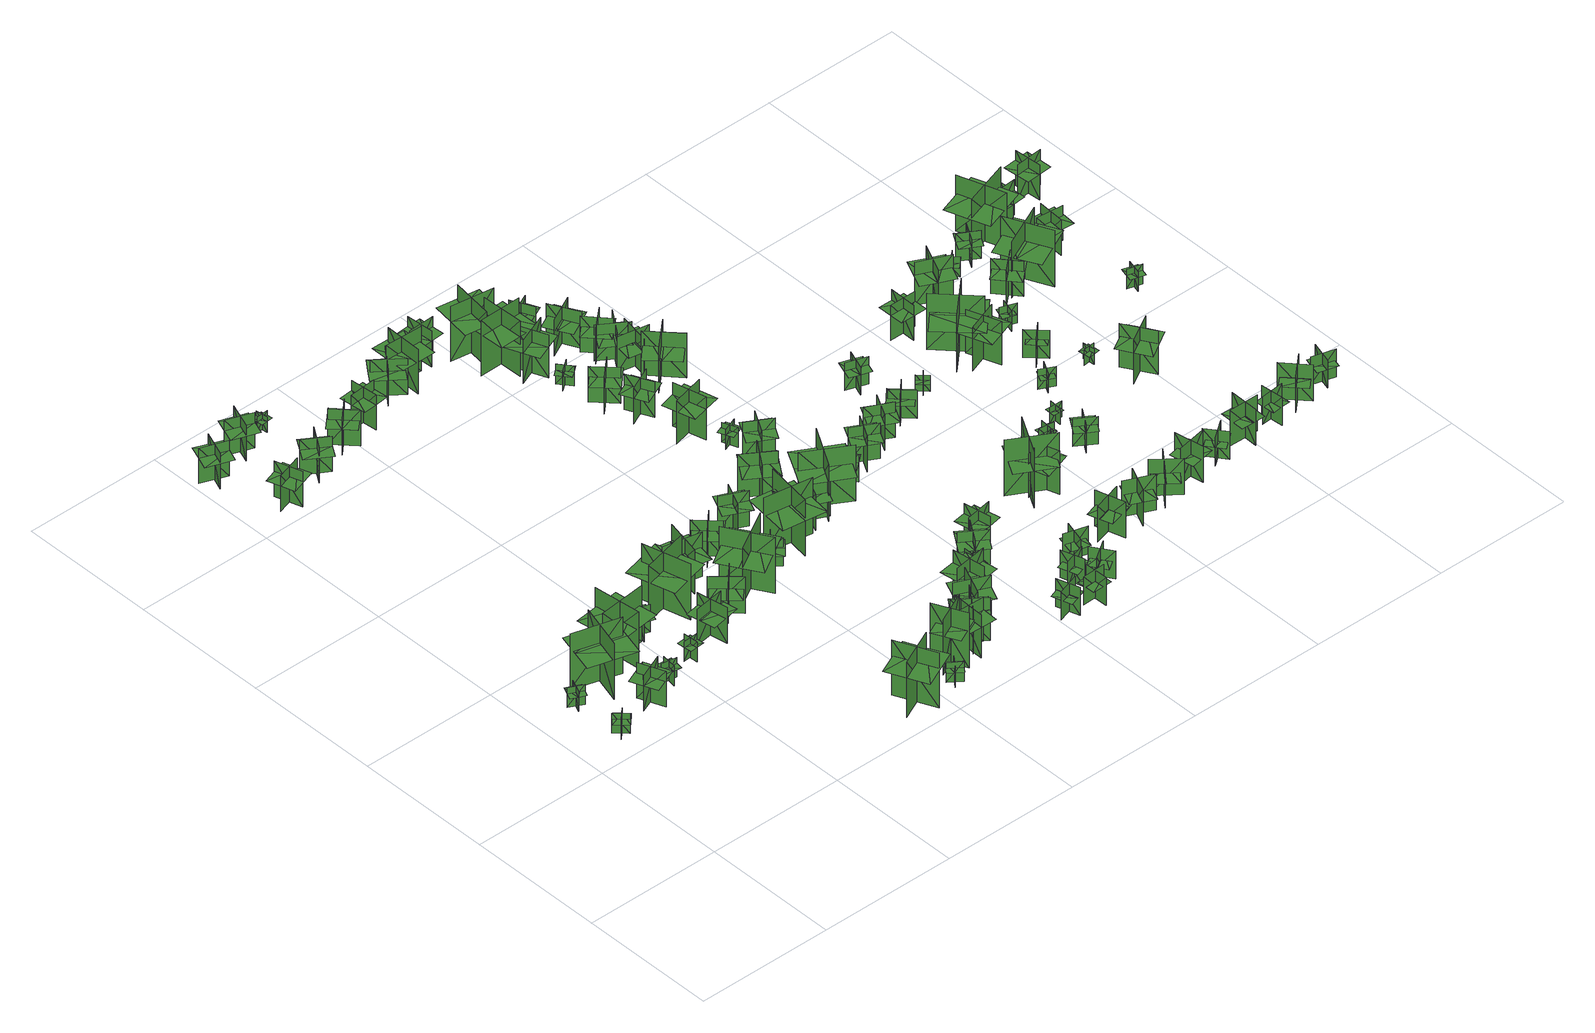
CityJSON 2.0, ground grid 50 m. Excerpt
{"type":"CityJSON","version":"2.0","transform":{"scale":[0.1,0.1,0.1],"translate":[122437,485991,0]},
"CityObjects":{
"tree1":{"type":"SolitaryVegetationObject","geometry":[{"type":"MultiSurface","lod":"1","boundaries":[[[0,1,2]],[[0,2,3]],[[4,5,6]],[[4,6,7]],[[8,9,10]],[[8,10,11]],[[8,11,12]],[[8,12,13]]]}]},
"tree2":{"type":"SolitaryVegetationObject","geometry":[{"type":"MultiSurface","lod":"1","boundaries":[[[14,15,16]],[[14,16,17]],[[18,19,20]],[[18,20,21]],[[22,23,24]],[[22,24,25]],[[22,25,26]],[[22,26,27]]]}]},
"tree3":{"type":"SolitaryVegetationObject","geometry":[{"type":"MultiSurface","lod":"1","boundaries":[[[28,29,30]],[[28,30,31]],[[32,33,34]],[[32,34,35]],[[36,37,38]],[[36,38,39]],[[36,39,40]],[[36,40,41]]]}]},
"tree4":{"type":"SolitaryVegetationObject","geometry":[{"type":"MultiSurface","lod":"1","boundaries":[[[42,43,44]],[[42,44,45]],[[46,47,48]],[[46,48,49]],[[50,51,52]],[[50,52,53]],[[50,53,54]],[[50,54,55]]]}]},
"tree5":{"type":"SolitaryVegetationObject","geometry":[{"type":"MultiSurface","lod":"1","boundaries":[[[56,57,58]],[[56,58,59]],[[60,61,62]],[[60,62,63]],[[64,65,66]],[[64,66,67]],[[64,67,68]],[[64,68,69]]]}]},
"tree6":{"type":"SolitaryVegetationObject","geometry":[{"type":"MultiSurface","lod":"1","boundaries":[[[70,71,72]],[[70,72,73]],[[74,75,76]],[[74,76,77]],[[78,79,80]],[[78,80,81]],[[78,81,82]],[[78,82,83]]]}]},
"tree7":{"type":"SolitaryVegetationObject","geometry":[{"type":"MultiSurface","lod":"1","boundaries":[[[84,85,86]],[[84,86,87]],[[88,89,90]],[[88,90,91]],[[92,93,94]],[[92,94,95]],[[92,95,96]],[[92,96,97]]]}]},
"tree8":{"type":"SolitaryVegetationObject","geometry":[{"type":"MultiSurface","lod":"1","boundaries":[[[98,99,100]],[[98,100,101]],[[102,103,104]],[[102,104,105]],[[106,107,108]],[[106,108,109]],[[106,109,110]],[[106,110,111]]]}]},
"tree9":{"type":"SolitaryVegetationObject","geometry":[{"type":"MultiSurface","lod":"1","boundaries":[[[112,113,114]],[[112,114,115]],[[116,117,118]],[[116,118,119]],[[120,121,122]],[[120,122,123]],[[120,123,124]],[[120,124,125]]]}]},
"tree10":{"type":"SolitaryVegetationObject","geometry":[{"type":"MultiSurface","lod":"1","boundaries":[[[126,127,128]],[[126,128,129]],[[130,131,132]],[[130,132,133]],[[134,135,136]],[[134,136,137]],[[134,137,138]],[[134,138,139]]]}]},
"tree11":{"type":"SolitaryVegetationObject","geometry":[{"type":"MultiSurface","lod":"1","boundaries":[[[140,141,142]],[[140,142,143]],[[144,145,146]],[[144,146,147]],[[148,149,150]],[[148,150,151]],[[148,151,152]],[[148,152,153]]]}]},
"tree12":{"type":"SolitaryVegetationObject","geometry":[{"type":"MultiSurface","lod":"1","boundaries":[[[154,155,156]],[[154,156,157]],[[158,159,160]],[[158,160,161]],[[162,163,164]],[[162,164,165]],[[162,165,166]],[[162,166,167]]]}]},
"tree13":{"type":"SolitaryVegetationObject","geometry":[{"type":"MultiSurface","lod":"1","boundaries":[[[168,169,170]],[[168,170,171]],[[172,173,174]],[[172,174,175]],[[176,177,178]],[[176,178,179]],[[176,179,180]],[[176,180,181]]]}]},
"tree14":{"type":"SolitaryVegetationObject","geometry":[{"type":"MultiSurface","lod":"1","boundaries":[[[182,183,184]],[[182,184,185]],[[186,187,188]],[[186,188,189]],[[190,191,192]],[[190,192,193]],[[190,193,194]],[[190,194,195]]]}]},
"tree15":{"type":"SolitaryVegetationObject","geometry":[{"type":"MultiSurface","lod":"1","boundaries":[[[196,197,198]],[[196,198,199]],[[200,201,202]],[[200,202,203]],[[204,205,206]],[[204,206,207]],[[204,207,208]],[[204,208,209]]]}]},
"tree16":{"type":"SolitaryVegetationObject","geometry":[{"type":"MultiSurface","lod":"1","boundaries":[[[210,211,212]],[[210,212,213]],[[214,215,216]],[[214,216,217]],[[218,219,220]],[[218,220,221]],[[218,221,222]],[[218,222,223]]]}]},
"tree17":{"type":"SolitaryVegetationObject","geometry":[{"type":"MultiSurface","lod":"1","boundaries":[[[224,225,226]],[[224,226,227]],[[228,229,230]],[[228,230,231]],[[232,233,234]],[[232,234,235]],[[232,235,236]],[[232,236,237]]]}]},
"tree18":{"type":"SolitaryVegetationObject","geometry":[{"type":"MultiSurface","lod":"1","boundaries":[[[238,239,240]],[[238,240,241]],[[242,243,244]],[[242,244,245]],[[246,247,248]],[[246,248,249]],[[246,249,250]],[[246,250,251]]]}]},
"tree19":{"type":"SolitaryVegetationObject","geometry":[{"type":"MultiSurface","lod":"1","boundaries":[[[252,253,254]],[[252,254,255]],[[256,257,258]],[[256,258,259]],[[260,261,262]],[[260,262,263]],[[260,263,264]],[[260,264,265]]]}]},
"tree20":{"type":"SolitaryVegetationObject","geometry":[{"type":"MultiSurface","lod":"1","boundaries":[[[266,267,268]],[[266,268,269]],[[270,271,272]],[[270,272,273]],[[274,275,276]],[[274,276,277]],[[274,277,278]],[[274,278,279]]]}]},
"tree21":{"type":"SolitaryVegetationObject","geometry":[{"type":"MultiSurface","lod":"1","boundaries":[[[280,281,282]],[[280,282,283]],[[284,285,286]],[[284,286,287]],[[288,289,290]],[[288,290,291]],[[288,291,292]],[[288,292,293]]]}]},
"tree22":{"type":"SolitaryVegetationObject","geometry":[{"type":"MultiSurface","lod":"1","boundaries":[[[294,295,296]],[[294,296,297]],[[298,299,300]],[[298,300,301]],[[302,303,304]],[[302,304,305]],[[302,305,306]],[[302,306,307]]]}]},
"tree23":{"type":"SolitaryVegetationObject","geometry":[{"type":"MultiSurface","lod":"1","boundaries":[[[308,309,310]],[[308,310,311]],[[312,313,314]],[[312,314,315]],[[316,317,318]],[[316,318,319]],[[316,319,320]],[[316,320,321]]]}]},
"tree24":{"type":"SolitaryVegetationObject","geometry":[{"type":"MultiSurface","lod":"1","boundaries":[[[322,323,324]],[[322,324,325]],[[326,327,328]],[[326,328,329]],[[330,331,332]],[[330,332,333]],[[330,333,334]],[[330,334,335]]]}]},
"tree25":{"type":"SolitaryVegetationObject","geometry":[{"type":"MultiSurface","lod":"1","boundaries":[[[336,337,338]],[[336,338,339]],[[340,341,342]],[[340,342,343]],[[344,345,346]],[[344,346,347]],[[344,347,348]],[[344,348,349]]]}]},
"tree26":{"type":"SolitaryVegetationObject","geometry":[{"type":"MultiSurface","lod":"1","boundaries":[[[350,351,352]],[[350,352,353]],[[354,355,356]],[[354,356,357]],[[358,359,360]],[[358,360,361]],[[358,361,362]],[[358,362,363]]]}]},
"tree27":{"type":"SolitaryVegetationObject","geometry":[{"type":"MultiSurface","lod":"1","boundaries":[[[364,365,366]],[[364,366,367]],[[368,369,370]],[[368,370,371]],[[372,373,374]],[[372,374,375]],[[372,375,376]],[[372,376,377]]]}]},
"tree28":{"type":"SolitaryVegetationObject","geometry":[{"type":"MultiSurface","lod":"1","boundaries":[[[378,379,380]],[[378,380,381]],[[382,383,384]],[[382,384,385]],[[386,387,388]],[[386,388,389]],[[386,389,390]],[[386,390,391]]]}]},
"tree29":{"type":"SolitaryVegetationObject","geometry":[{"type":"MultiSurface","lod":"1","boundaries":[[[392,393,394]],[[392,394,395]],[[396,397,398]],[[396,398,399]],[[400,401,402]],[[400,402,403]],[[400,403,404]],[[400,404,405]]]}]},
"tree30":{"type":"SolitaryVegetationObject","geometry":[{"type":"MultiSurface","lod":"1","boundaries":[[[406,407,408]],[[406,408,409]],[[410,411,412]],[[410,412,413]],[[414,415,416]],[[414,416,417]],[[414,417,418]],[[414,418,419]]]}]},
"tree31":{"type":"SolitaryVegetationObject","geometry":[{"type":"MultiSurface","lod":"1","boundaries":[[[420,421,422]],[[420,422,423]],[[424,425,426]],[[424,426,427]],[[428,429,430]],[[428,430,431]],[[428,431,432]],[[428,432,433]]]}]},
"tree32":{"type":"SolitaryVegetationObject","geometry":[{"type":"MultiSurface","lod":"1","boundaries":[[[434,435,436]],[[434,436,437]],[[438,439,440]],[[438,440,441]],[[442,443,444]],[[442,444,445]],[[442,445,446]],[[442,446,447]]]}]},
"tree33":{"type":"SolitaryVegetationObject","geometry":[{"type":"MultiSurface","lod":"1","boundaries":[[[448,449,450]],[[448,450,451]],[[452,453,454]],[[452,454,455]],[[456,457,458]],[[456,458,459]],[[456,459,460]],[[456,460,461]]]}]},
"tree34":{"type":"SolitaryVegetationObject","geometry":[{"type":"MultiSurface","lod":"1","boundaries":[[[462,463,464]],[[462,464,465]],[[466,467,468]],[[466,468,469]],[[470,471,472]],[[470,472,473]],[[470,473,474]],[[470,474,475]]]}]},
"tree35":{"type":"SolitaryVegetationObject","geometry":[{"type":"MultiSurface","lod":"1","boundaries":[[[476,477,478]],[[476,478,479]],[[480,481,482]],[[480,482,483]],[[484,485,486]],[[484,486,487]],[[484,487,488]],[[484,488,489]]]}]},
"tree36":{"type":"SolitaryVegetationObject","geometry":[{"type":"MultiSurface","lod":"1","boundaries":[[[490,491,492]],[[490,492,493]],[[494,495,496]],[[494,496,497]],[[498,499,500]],[[498,500,501]],[[498,502,503]],[[498,503,499]]]}]},
"tree37":{"type":"SolitaryVegetationObject","geometry":[{"type":"MultiSurface","lod":"1","boundaries":[[[504,505,506]],[[504,506,507]],[[508,509,510]],[[508,510,511]],[[512,513,514]],[[512,514,515]],[[512,515,516]],[[512,516,517]]]}]},
"tree38":{"type":"SolitaryVegetationObject","geometry":[{"type":"MultiSurface","lod":"1","boundaries":[[[518,519,520]],[[518,520,521]],[[522,523,524]],[[522,524,525]],[[526,527,528]],[[526,528,529]],[[526,530,531]],[[526,531,527]]]}]},
"tree39":{"type":"SolitaryVegetationObject","geometry":[{"type":"MultiSurface","lod":"1","boundaries":[[[532,533,534]],[[532,534,535]],[[536,537,538]],[[536,538,539]],[[540,541,542]],[[540,542,543]],[[540,543,544]],[[540,544,545]]]}]},
"tree40":{"type":"SolitaryVegetationObject","geometry":[{"type":"MultiSurface","lod":"1","boundaries":[[[546,547,548]],[[546,548,549]],[[550,551,552]],[[550,552,553]],[[554,555,556]],[[554,556,557]],[[554,557,558]],[[554,558,559]]]}]},
"tree41":{"type":"SolitaryVegetationObject","geometry":[{"type":"MultiSurface","lod":"1","boundaries":[[[560,561,562]],[[560,562,563]],[[564,565,566]],[[564,566,567]],[[568,569,570]],[[568,570,571]],[[568,571,572]],[[568,572,573]]]}]},
"tree42":{"type":"SolitaryVegetationObject","geometry":[{"type":"MultiSurface","lod":"1","boundaries":[[[574,575,576]],[[574,576,577]],[[578,579,580]],[[578,580,581]],[[582,583,584]],[[582,584,585]],[[582,586,587]],[[582,587,583]]]}]},
"tree43":{"type":"SolitaryVegetationObject","geometry":[{"type":"MultiSurface","lod":"1","boundaries":[[[588,589,590]],[[588,590,591]],[[592,593,594]],[[592,594,595]],[[596,597,598]],[[596,598,599]],[[596,600,601]],[[596,601,597]]]}]},
"tree44":{"type":"SolitaryVegetationObject","geometry":[{"type":"MultiSurface","lod":"1","boundaries":[[[602,603,604]],[[602,604,605]],[[606,607,608]],[[606,608,609]],[[610,611,612]],[[610,612,613]],[[610,613,614]],[[610,614,615]]]}]},
"tree45":{"type":"SolitaryVegetationObject","geometry":[{"type":"MultiSurface","lod":"1","boundaries":[[[616,617,618]],[[616,618,619]],[[620,621,622]],[[620,622,623]],[[624,625,626]],[[624,626,627]],[[624,627,628]],[[624,628,629]]]}]},
"tree46":{"type":"SolitaryVegetationObject","geometry":[{"type":"MultiSurface","lod":"1","boundaries":[[[630,631,632]],[[630,632,633]],[[634,635,636]],[[634,636,637]],[[638,639,640]],[[638,640,641]],[[638,641,642]],[[638,642,643]]]}]},
"tree47":{"type":"SolitaryVegetationObject","geometry":[{"type":"MultiSurface","lod":"1","boundaries":[[[644,645,646]],[[644,646,647]],[[648,649,650]],[[648,650,651]],[[652,653,654]],[[652,654,655]],[[652,655,656]],[[652,656,657]]]}]},
"tree48":{"type":"SolitaryVegetationObject","geometry":[{"type":"MultiSurface","lod":"1","boundaries":[[[658,659,660]],[[658,660,661]],[[662,663,664]],[[662,664,665]],[[666,667,668]],[[666,668,669]],[[666,669,670]],[[666,670,671]]]}]},
"tree49":{"type":"SolitaryVegetationObject","geometry":[{"type":"MultiSurface","lod":"1","boundaries":[[[672,673,674]],[[672,674,675]],[[676,677,678]],[[676,678,679]],[[680,681,682]],[[680,682,683]],[[680,683,684]],[[680,684,685]]]}]},
"tree50":{"type":"SolitaryVegetationObject","geometry":[{"type":"MultiSurface","lod":"1","boundaries":[[[686,687,688]],[[686,688,689]],[[690,691,692]],[[690,692,693]],[[694,695,696]],[[694,696,697]],[[694,697,698]],[[694,698,699]]]}]},
"tree51":{"type":"SolitaryVegetationObject","geometry":[{"type":"MultiSurface","lod":"1","boundaries":[[[700,701,702]],[[700,702,703]],[[704,705,706]],[[704,706,707]],[[708,709,710]],[[708,710,711]],[[708,711,712]],[[708,712,713]]]}]},
"tree52":{"type":"SolitaryVegetationObject","geometry":[{"type":"MultiSurface","lod":"1","boundaries":[[[714,715,716]],[[714,716,717]],[[718,719,720]],[[718,720,721]],[[722,723,724]],[[722,724,725]],[[722,725,726]],[[722,726,727]]]}]},
"tree53":{"type":"SolitaryVegetationObject","geometry":[{"type":"MultiSurface","lod":"1","boundaries":[[[728,729,730]],[[728,730,731]],[[732,733,734]],[[732,734,735]],[[736,737,738]],[[736,738,739]],[[736,739,740]],[[736,740,741]]]}]},
"tree54":{"type":"SolitaryVegetationObject","geometry":[{"type":"MultiSurface","lod":"1","boundaries":[[[742,743,744]],[[742,744,745]],[[746,747,748]],[[746,748,749]],[[750,751,752]],[[750,752,753]],[[750,753,754]],[[750,754,755]]]}]},
"tree55":{"type":"SolitaryVegetationObject","geometry":[{"type":"MultiSurface","lod":"1","boundaries":[[[756,757,758]],[[756,758,759]],[[760,761,762]],[[760,762,763]],[[764,765,766]],[[764,766,767]],[[764,768,769]],[[764,769,765]]]}]},
"tree56":{"type":"SolitaryVegetationObject","geometry":[{"type":"MultiSurface","lod":"1","boundaries":[[[770,771,772]],[[770,772,773]],[[774,775,776]],[[774,776,777]],[[778,779,780]],[[778,780,781]],[[778,782,783]],[[778,783,779]]]}]},
"tree57":{"type":"SolitaryVegetationObject","geometry":[{"type":"MultiSurface","lod":"1","boundaries":[[[784,785,786]],[[784,786,787]],[[788,789,790]],[[788,790,791]],[[792,793,794]],[[792,794,795]],[[792,795,796]],[[792,796,797]]]}]},
"tree58":{"type":"SolitaryVegetationObject","geometry":[{"type":"MultiSurface","lod":"1","boundaries":[[[798,799,800]],[[798,800,801]],[[802,803,804]],[[802,804,805]],[[806,807,808]],[[806,808,809]],[[806,809,810]],[[806,810,811]]]}]},
"tree59":{"type":"SolitaryVegetationObject","geometry":[{"type":"MultiSurface","lod":"1","boundaries":[[[812,813,814]],[[812,814,815]],[[816,817,818]],[[816,818,819]],[[820,821,822]],[[820,822,823]],[[820,823,824]],[[820,824,825]]]}]},
"tree60":{"type":"SolitaryVegetationObject","geometry":[{"type":"MultiSurface","lod":"1","boundaries":[[[826,827,828]],[[826,828,829]],[[830,831,832]],[[830,832,833]],[[834,835,836]],[[834,836,837]],[[834,837,838]],[[834,838,839]]]}]},
"tree61":{"type":"SolitaryVegetationObject","geometry":[{"type":"MultiSurface","lod":"1","boundaries":[[[840,841,842]],[[840,842,843]],[[844,845,846]],[[844,846,847]],[[848,849,850]],[[848,850,851]],[[848,851,852]],[[848,852,853]]]}]},
"tree62":{"type":"SolitaryVegetationObject","geometry":[{"type":"MultiSurface","lod":"1","boundaries":[[[854,855,856]],[[854,856,857]],[[858,859,860]],[[858,860,861]],[[862,863,864]],[[862,864,865]],[[862,865,866]],[[862,866,867]]]}]},
"tree63":{"type":"SolitaryVegetationObject","geometry":[{"type":"MultiSurface","lod":"1","boundaries":[[[868,869,870]],[[868,870,871]],[[872,873,874]],[[872,874,875]],[[876,877,878]],[[876,878,879]],[[876,879,880]],[[876,880,881]]]}]},
"tree64":{"type":"SolitaryVegetationObject","geometry":[{"type":"MultiSurface","lod":"1","boundaries":[[[882,883,884]],[[882,884,885]],[[886,887,888]],[[886,888,889]],[[890,891,892]],[[890,892,893]],[[890,894,895]],[[890,895,891]]]}]},
"tree65":{"type":"SolitaryVegetationObject","geometry":[{"type":"MultiSurface","lod":"1","boundaries":[[[896,897,898]],[[896,898,899]],[[900,901,902]],[[900,902,903]],[[904,905,906]],[[904,906,907]],[[904,907,908]],[[904,908,909]]]}]},
"tree66":{"type":"SolitaryVegetationObject","geometry":[{"type":"MultiSurface","lod":"1","boundaries":[[[910,911,912]],[[910,912,913]],[[914,915,916]],[[914,916,917]],[[918,919,920]],[[918,920,921]],[[918,922,923]],[[918,923,919]]]}]},
"tree67":{"type":"SolitaryVegetationObject","geometry":[{"type":"MultiSurface","lod":"1","boundaries":[[[924,925,926]],[[924,926,927]],[[928,929,930]],[[928,930,931]],[[932,933,934]],[[932,934,935]],[[932,936,937]],[[932,937,933]]]}]},
"tree68":{"type":"SolitaryVegetationObject","geometry":[{"type":"MultiSurface","lod":"1","boundaries":[[[938,939,940]],[[938,940,941]],[[942,943,944]],[[942,944,945]],[[946,947,948]],[[946,948,949]],[[946,950,951]],[[946,951,947]]]}]},
"tree69":{"type":"SolitaryVegetationObject","geometry":[{"type":"MultiSurface","lod":"1","boundaries":[[[952,953,954]],[[952,954,955]],[[956,957,958]],[[956,958,959]],[[960,961,962]],[[960,962,963]],[[960,963,964]],[[960,964,965]]]}]},
"tree70":{"type":"SolitaryVegetationObject","geometry":[{"type":"MultiSurface","lod":"1","boundaries":[[[966,967,968]],[[966,968,969]],[[970,971,972]],[[970,972,973]],[[974,975,976]],[[974,976,977]],[[974,977,978]],[[974,978,979]]]}]},
"tree71":{"type":"SolitaryVegetationObject","geometry":[{"type":"MultiSurface","lod":"1","boundaries":[[[980,981,982]],[[980,982,983]],[[984,985,986]],[[984,986,987]],[[988,989,990]],[[988,990,991]],[[988,992,993]],[[988,993,989]]]}]},
"tree72":{"type":"SolitaryVegetationObject","geometry":[{"type":"MultiSurface","lod":"1","boundaries":[[[994,995,996]],[[994,996,997]],[[998,999,1000]],[[998,1000,1001]],[[1002,1003,1004]],[[1002,1004,1005]],[[1002,1005,1006]],[[1002,1006,1007]]]}]},
"tree73":{"type":"SolitaryVegetationObject","geometry":[{"type":"MultiSurface","lod":"1","boundaries":[[[1008,1009,1010]],[[1008,1010,1011]],[[1012,1013,1014]],[[1012,1014,1015]],[[1016,1017,1018]],[[1016,1018,1019]],[[1016,1019,1020]],[[1016,1020,1021]]]}]},
"tree74":{"type":"SolitaryVegetationObject","geometry":[{"type":"MultiSurface","lod":"1","boundaries":[[[1022,1023,1024]],[[1022,1024,1025]],[[1026,1027,1028]],[[1026,1028,1029]],[[1030,1031,1032]],[[1030,1032,1033]],[[1030,1033,1034]],[[1030,1034,1035]]]}]},
"tree75":{"type":"SolitaryVegetationObject","geometry":[{"type":"MultiSurface","lod":"1","boundaries":[[[1036,1037,1038]],[[1036,1038,1039]],[[1040,1041,1042]],[[1040,1042,1043]],[[1044,1045,1046]],[[1044,1046,1047]],[[1044,1047,1048]],[[1044,1048,1049]]]}]},
"tree76":{"type":"SolitaryVegetationObject","geometry":[{"type":"MultiSurface","lod":"1","boundaries":[[[1050,1051,1052]],[[1050,1052,1053]],[[1054,1055,1056]],[[1054,1056,1057]],[[1058,1059,1060]],[[1058,1060,1061]],[[1058,1062,1063]],[[1058,1063,1059]]]}]},
"tree77":{"type":"SolitaryVegetationObject","geometry":[{"type":"MultiSurface","lod":"1","boundaries":[[[1064,1065,1066]],[[1064,1066,1067]],[[1068,1069,1070]],[[1068,1070,1071]],[[1072,1073,1074]],[[1072,1074,1075]],[[1072,1076,1077]],[[1072,1077,1073]]]}]},
"tree78":{"type":"SolitaryVegetationObject","geometry":[{"type":"MultiSurface","lod":"1","boundaries":[[[1078,1079,1080]],[[1078,1080,1081]],[[1082,1083,1084]],[[1082,1084,1085]],[[1086,1087,1088]],[[1086,1088,1089]],[[1086,1089,1090]],[[1086,1090,1091]]]}]},
"tree79":{"type":"SolitaryVegetationObject","geometry":[{"type":"MultiSurface","lod":"1","boundaries":[[[1092,1093,1094]],[[1092,1094,1095]],[[1096,1097,1098]],[[1096,1098,1099]],[[1100,1101,1102]],[[1100,1102,1103]],[[1100,1103,1104]],[[1100,1104,1105]]]}]},
"tree80":{"type":"SolitaryVegetationObject","geometry":[{"type":"MultiSurface","lod":"1","boundaries":[[[1106,1107,1108]],[[1106,1108,1109]],[[1110,1111,1112]],[[1110,1112,1113]],[[1114,1115,1116]],[[1114,1116,1117]],[[1114,1117,1118]],[[1114,1118,1119]]]}]},
"tree81":{"type":"SolitaryVegetationObject","geometry":[{"type":"MultiSurface","lod":"1","boundaries":[[[1120,1121,1122]],[[1120,1122,1123]],[[1124,1125,1126]],[[1124,1126,1127]],[[1128,1129,1130]],[[1128,1130,1131]],[[1128,1131,1132]],[[1128,1132,1133]]]}]},
"tree82":{"type":"SolitaryVegetationObject","geometry":[{"type":"MultiSurface","lod":"1","boundaries":[[[1134,1135,1136]],[[1134,1136,1137]],[[1138,1139,1140]],[[1138,1140,1141]],[[1142,1143,1144]],[[1142,1144,1145]],[[1142,1145,1146]],[[1142,1146,1147]]]}]},
"tree83":{"type":"SolitaryVegetationObject","geometry":[{"type":"MultiSurface","lod":"1","boundaries":[[[1148,1149,1150]],[[1148,1150,1151]],[[1152,1153,1154]],[[1152,1154,1155]],[[1156,1157,1158]],[[1156,1158,1159]],[[1156,1160,1161]],[[1156,1161,1157]]]}]},
"tree84":{"type":"SolitaryVegetationObject","geometry":[{"type":"MultiSurface","lod":"1","boundaries":[[[1162,1163,1164]],[[1162,1164,1165]],[[1166,1167,1168]],[[1166,1168,1169]],[[1170,1171,1172]],[[1170,1172,1173]],[[1170,1173,1174]],[[1170,1174,1175]]]}]},
"tree85":{"type":"SolitaryVegetationObject","geometry":[{"type":"MultiSurface","lod":"1","boundaries":[[[1176,1177,1178]],[[1176,1178,1179]],[[1180,1181,1182]],[[1180,1182,1183]],[[1184,1185,1186]],[[1184,1186,1187]],[[1184,1187,1188]],[[1184,1188,1189]]]}]},
"tree86":{"type":"SolitaryVegetationObject","geometry":[{"type":"MultiSurface","lod":"1","boundaries":[[[1190,1191,1192]],[[1190,1192,1193]],[[1194,1195,1196]],[[1194,1196,1197]],[[1198,1199,1200]],[[1198,1200,1201]],[[1198,1201,1202]],[[1198,1202,1203]]]}]},
"tree87":{"type":"SolitaryVegetationObject","geometry":[{"type":"MultiSurface","lod":"1","boundaries":[[[1204,1205,1206]],[[1204,1206,1207]],[[1208,1209,1210]],[[1208,1210,1211]],[[1212,1213,1214]],[[1212,1214,1215]],[[1212,1215,1216]],[[1212,1216,1217]]]}]},
"tree88":{"type":"SolitaryVegetationObject","geometry":[{"type":"MultiSurface","lod":"1","boundaries":[[[1218,1219,1220]],[[1218,1220,1221]],[[1222,1223,1224]],[[1222,1224,1225]],[[1226,1227,1228]],[[1226,1228,1229]],[[1226,1230,1231]],[[1226,1231,1227]]]}]},
"tree89":{"type":"SolitaryVegetationObject","geometry":[{"type":"MultiSurface","lod":"1","boundaries":[[[1232,1233,1234]],[[1232,1234,1235]],[[1236,1237,1238]],[[1236,1238,1239]],[[1240,1241,1242]],[[1240,1242,1243]],[[1240,1243,1244]],[[1240,1244,1245]]]}]},
"tree90":{"type":"SolitaryVegetationObject","geometry":[{"type":"MultiSurface","lod":"1","boundaries":[[[1246,1247,1248]],[[1246,1248,1249]],[[1250,1251,1252]],[[1250,1252,1253]],[[1254,1255,1256]],[[1254,1256,1257]],[[1254,1257,1258]],[[1254,1258,1259]]]}]},
"tree91":{"type":"SolitaryVegetationObject","geometry":[{"type":"MultiSurface","lod":"1","boundaries":[[[1260,1261,1262]],[[1260,1262,1263]],[[1264,1265,1266]],[[1264,1266,1267]],[[1268,1269,1270]],[[1268,1270,1271]],[[1268,1271,1272]],[[1268,1272,1273]]]}]},
"tree92":{"type":"SolitaryVegetationObject","geometry":[{"type":"MultiSurface","lod":"1","boundaries":[[[1274,1275,1276]],[[1274,1276,1277]],[[1278,1279,1280]],[[1278,1280,1281]],[[1282,1283,1284]],[[1282,1284,1285]],[[1282,1286,1287]],[[1282,1287,1283]]]}]},
"tree93":{"type":"SolitaryVegetationObject","geometry":[{"type":"MultiSurface","lod":"1","boundaries":[[[1288,1289,1290]],[[1288,1290,1291]],[[1292,1293,1294]],[[1292,1294,1295]],[[1296,1297,1298]],[[1296,1298,1299]],[[1296,1299,1300]],[[1296,1300,1301]]]}]},
"tree94":{"type":"SolitaryVegetationObject","geometry":[{"type":"MultiSurface","lod":"1","boundaries":[[[1302,1303,1304]],[[1302,1304,1305]],[[1306,1307,1308]],[[1306,1308,1309]],[[1310,1311,1312]],[[1310,1312,1313]],[[1310,1313,1314]],[[1310,1314,1315]]]}]},
"tree95":{"type":"SolitaryVegetationObject","geometry":[{"type":"MultiSurface","lod":"1","boundaries":[[[1316,1317,1318]],[[1316,1318,1319]],[[1320,1321,1322]],[[1320,1322,1323]],[[1324,1325,1326]],[[1324,1326,1327]],[[1324,1328,1329]],[[1324,1329,1325]]]}]},
"tree96":{"type":"SolitaryVegetationObject","geometry":[{"type":"MultiSurface","lod":"1","boundaries":[[[1330,1331,1332]],[[1330,1332,1333]],[[1334,1335,1336]],[[1334,1336,1337]],[[1338,1339,1340]],[[1338,1340,1341]],[[1338,1341,1342]],[[1338,1342,1343]]]}]},
"tree97":{"type":"SolitaryVegetationObject","geometry":[{"type":"MultiSurface","lod":"1","boundaries":[[[1344,1345,1346]],[[1344,1346,1347]],[[1348,1349,1350]],[[1348,1350,1351]],[[1352,1353,1354]],[[1352,1354,1355]],[[1352,1355,1356]],[[1352,1356,1357]]]}]},
"tree98":{"type":"SolitaryVegetationObject","geometry":[{"type":"MultiSurface","lod":"1","boundaries":[[[1358,1359,1360]],[[1358,1360,1361]],[[1362,1363,1364]],[[1362,1364,1365]],[[1366,1367,1368]],[[1366,1368,1369]],[[1366,1369,1370]],[[1366,1370,1371]]]}]},
"tree99":{"type":"SolitaryVegetationObject","geometry":[{"type":"MultiSurface","lod":"1","boundaries":[[[1372,1373,1374]],[[1372,1374,1375]],[[1376,1377,1378]],[[1376,1378,1379]],[[1380,1381,1382]],[[1380,1382,1383]],[[1380,1383,1384]],[[1380,1384,1385]]]}]},
"tree100":{"type":"SolitaryVegetationObject","geometry":[{"type":"MultiSurface","lod":"1","boundaries":[[[1386,1387,1388]],[[1386,1388,1389]],[[1390,1391,1392]],[[1390,1392,1393]],[[1394,1395,1396]],[[1394,1396,1397]],[[1394,1397,1398]],[[1394,1398,1399]]]}]}
},
"vertices":[
[178,570,16],[138,609,16],[138,609,93],[178,570,93],[178,607,16],[139,567,16],[139,567,93],[178,607,93],[178,607,72],[158,626,72],[119,586,72],[139,567,72],[159,548,72],[198,588,72],
[119,786,17],[169,762,17],[169,762,94],[119,786,94],[132,751,17],[155,801,17],[155,801,94],[132,751,94],[132,751,72],[156,739,72],[180,789,72],[155,801,72],[130,813,72],[107,763,72],
[306,683,14],[344,591,14],[344,591,152],[306,683,152],[280,622,14],[372,660,14],[372,660,152],[280,622,152],[280,622,113],[299,576,113],[391,614,113],[372,660,113],[353,706,113],[261,668,113],
[186,848,10],[356,800,10],[356,800,230],[186,848,230],[254,726,10],[303,895,10],[303,895,230],[254,726,230],[194,833,159],[172,755,159],[343,709,159],[364,788,159],[385,866,159],[215,912,159],
[433,700,18],[425,645,18],[425,645,95],[433,700,95],[403,678,18],[458,670,18],[458,670,95],[403,678,95],[403,678,73],[399,651,73],[454,643,73],[458,670,73],[462,698,73],[407,706,73],
[500,873,9],[325,855,9],[325,855,228],[500,873,228],[391,961,9],[409,786,9],[409,786,228],[391,961,228],[488,884,157],[478,965,157],[303,944,157],[313,863,157],[322,783,157],[497,803,157],
[53,2263,5],[88,2356,5],[88,2356,143],[53,2263,143],[114,2290,5],[21,2325,5],[21,2325,143],[114,2290,143],[114,2290,105],[131,2337,105],[38,2372,105],[21,2325,105],[3,2279,105],[96,2244,105],
[555,744,10],[559,689,10],[559,689,87],[555,744,87],[531,716,10],[586,721,10],[586,721,87],[531,716,87],[531,716,65],[533,688,65],[588,693,65],[586,721,65],[584,748,65],[529,744,65],
[177,2031,7],[146,2125,7],[146,2125,146],[177,2031,146],[208,2089,7],[113,2059,7],[113,2059,146],[208,2089,146],[208,2089,107],[192,2137,107],[97,2106,107],[113,2059,107],[128,2011,107],[223,2042,107],
[505,867,8],[529,941,8],[529,941,116],[505,867,116],[551,890,8],[478,914,8],[478,914,116],[551,890,116],[551,890,86],[563,927,86],[490,951,86],[478,914,86],[466,877,86],[539,853,86],
[609,745,11],[721,763,11],[721,763,152],[609,745,152],[683,692,11],[664,804,11],[664,804,152],[683,692,152],[618,738,106],[627,687,106],[738,707,106],[729,758,106],[720,810,106],[608,790,106],
[195,2303,10],[229,2397,10],[229,2397,148],[195,2303,148],[255,2331,10],[162,2365,10],[162,2365,148],[255,2331,148],[255,2331,109],[272,2378,109],[179,2412,109],[162,2365,109],[145,2318,109],[238,2284,109],
[678,850,8],[636,1021,8],[636,1021,227],[678,850,227],[750,969,8],[579,927,8],[579,927,227],[750,969,227],[687,863,156],[766,884,156],[721,1054,156],[642,1033,156],[564,1013,156],[608,842,156],
[291,2082,5],[344,2166,5],[344,2166,143],[291,2082,143],[356,2096,5],[272,2149,5],[272,2149,143],[356,2096,143],[356,2096,105],[382,2138,105],[298,2191,105],[272,2149,105],[245,2107,105],[329,2054,105],
[954,42,6],[889,183,6],[889,183,221],[954,42,221],[990,139,6],[850,74,6],[850,74,221],[990,139,221],[990,139,161],[957,209,161],[817,144,161],[850,74,161],[882,4,161],[1023,69,161],
[952,109,9],[993,146,9],[993,146,86],[952,109,86],[988,107,9],[951,148,9],[951,148,86],[988,107,86],[988,107,65],[1009,126,65],[972,167,65],[951,148,65],[931,130,65],[968,89,65],
[827,841,11],[748,759,11],[748,759,152],[827,841,152],[737,839,11],[819,760,11],[819,760,152],[737,839,152],[816,841,107],[778,877,107],[701,794,107],[739,758,107],[777,723,107],[855,805,107],
[309,2379,9],[353,2383,9],[353,2383,70],[309,2379,70],[332,2360,9],[327,2404,9],[327,2404,70],[332,2360,70],[332,2360,53],[354,2362,53],[349,2406,53],[327,2404,53],[305,2402,53],[310,2358,53],
[797,1064,11],[768,929,11],[768,929,184],[797,1064,184],[705,1005,11],[840,976,11],[840,976,184],[705,1005,184],[786,1058,128],[723,1070,128],[696,935,128],[759,922,128],[822,910,128],[848,1046,128],
[1047,114,9],[1091,81,9],[1091,81,86],[1047,114,86],[1052,78,9],[1086,122,9],[1086,122,86],[1052,78,86],[1052,78,65],[1074,61,65],[1108,105,65],[1086,122,65],[1064,139,65],[1030,95,65],
[434,2202,3],[503,2130,3],[503,2130,141],[434,2202,141],[432,2136,3],[504,2204,3],[504,2204,141],[432,2136,141],[432,2136,102],[466,2100,102],[539,2168,102],[504,2204,102],[470,2240,102],[398,2172,102],
[995,886,9],[843,797,9],[843,797,228],[995,886,228],[860,922,9],[949,770,9],[949,770,228],[860,922,228],[979,892,158],[937,961,158],[787,869,158],[829,800,158],[871,730,158],[1022,822,158],
[1067,148,6],[1181,203,6],[1181,203,222],[1067,148,222],[1146,120,6],[1146,120,222],[1091,234,222],[1091,234,6],[1144,124,152],[1192,147,152],[1148,239,152],[1100,215,152],[1052,192,152],[1097,101,152],
[952,1004,9],[882,1074,9],[882,1074,148],[952,1004,148],[953,1070,9],[882,1000,9],[882,1000,148],[953,1070,148],[953,1070,109],[918,1105,109],[847,1035,109],[882,1000,109],[917,965,109],[988,1035,109],
[626,2207,6],[527,2199,6],[527,2199,144],[626,2207,144],[576,2250,6],[584,2151,6],[584,2151,144],[576,2250,144],[576,2250,105],[526,2246,105],[534,2147,105],[584,2151,105],[633,2155,105],[625,2255,105],
[1204,130,7],[1209,252,7],[1209,252,176],[1204,130,176],[1264,185,7],[1142,190,7],[1142,190,176],[1264,185,176],[1264,185,129],[1266,246,129],[1145,250,129],[1142,190,129],[1140,129,129],[1261,124,129],
[989,908,11],[1054,848,11],[1054,848,121],[989,908,121],[992,838,11],[1051,903,11],[1051,903,121],[992,838,121],[988,899,85],[962,869,85],[1028,811,85],[1055,841,85],[1081,872,85],[1015,930,85],
[1200,161,7],[1272,258,7],[1272,258,176],[1200,161,176],[1280,172,7],[1182,244,7],[1182,244,176],[1280,172,176],[1280,172,129],[1316,221,129],[1219,293,129],[1182,244,129],[1146,196,129],[1244,123,129],
[1319,329,5],[1270,218,5],[1270,218,174],[1319,329,174],[1243,300,5],[1355,251,5],[1355,251,174],[1243,300,174],[1243,300,127],[1219,245,127],[1330,195,127],[1355,251,127],[1379,307,127],[1268,356,127],
[1078,1121,11],[1036,1031,11],[1036,1031,149],[1078,1121,149],[1016,1099,11],[1106,1057,11],[1106,1057,149],[1016,1099,149],[1016,1099,111],[994,1054,111],[1085,1012,111],[1106,1057,111],[1127,1102,111],[1037,1144,111],
[765,2207,10],[676,2277,10],[676,2277,151],[765,2207,151],[754,2296,10],[684,2207,10],[684,2207,151],[754,2296,151],[764,2218,106],[796,2259,106],[705,2327,106],[674,2286,106],[643,2244,106],[733,2176,106],
[1163,1014,9],[1136,840,9],[1136,840,228],[1163,1014,228],[1050,931,9],[1224,904,9],[1224,904,228],[1050,931,228],[1149,1005,157],[1068,1016,157],[1045,841,157],[1126,830,157],[1206,819,157],[1229,994,157],
[1300,341,5],[1421,359,5],[1421,359,175],[1300,341,175],[1365,292,5],[1348,413,5],[1348,413,175],[1365,292,175],[1365,292,127],[1425,301,127],[1408,421,127],[1348,413,127],[1287,404,127],[1305,284,127],
[790,2188,10],[794,2326,10],[794,2326,183],[790,2188,183],[870,2263,10],[731,2267,10],[731,2267,183],[870,2263,183],[800,2196,127],[864,2195,127],[865,2334,127],[801,2334,127],[737,2335,127],[736,2197,127],
[1315,925,13],[1212,971,13],[1212,971,154],[1315,925,154],[1283,1009,13],[1237,905,13],[1237,905,154],[1283,1009,154],[1312,935,109],[1332,983,109],[1228,1027,109],[1208,979,109],[1187,931,109],[1291,887,109],
[1461,409,8],[1394,413,8],[1394,413,118],[1461,409,118],[1426,447,8],[1423,381,8],[1423,381,118],[1426,447,118],[1426,447,82],[1423,381,82],[1459,379,82],[1463,445,82],[1390,449,82],[1386,383,82],
[1269,1107,13],[1168,1176,13],[1168,1176,182],[1269,1107,182],[1254,1187,13],[1186,1087,13],[1186,1087,182],[1254,1187,182],[1254,1187,135],[1204,1221,135],[1135,1121,135],[1186,1087,135],[1236,1052,135],[1305,1153,135],
[1555,73,13],[1530,154,13],[1530,154,122],[1555,73,122],[1579,120,13],[1579,120,122],[1499,95,122],[1499,95,13],[1550,77,80],[1529,148,80],[1496,137,80],[1518,67,80],[1584,88,80],[1562,158,80],
[853,2296,15],[952,2301,15],[952,2301,154],[853,2296,154],[902,2251,15],[896,2351,15],[896,2351,154],[902,2251,154],[902,2251,115],[952,2254,115],[946,2353,115],[896,2351,115],[847,2348,115],[852,2248,115],
[1438,492,7],[1521,437,7],[1521,437,145],[1438,492,145],[1451,427,7],[1505,510,7],[1505,510,145],[1451,427,145],[1451,427,107],[1492,399,107],[1547,482,107],[1505,510,107],[1464,537,107],[1409,454,107],
[1423,930,9],[1271,1019,9],[1271,1019,228],[1423,930,228],[1387,1066,9],[1298,914,9],[1298,914,228],[1387,1066,228],[1420,947,158],[1460,1018,158],[1306,1104,158],[1266,1033,158],[1226,962,158],[1380,876,158],
[1681,105,12],[1597,102,12],[1597,102,121],[1681,105,121],[1642,141,12],[1642,141,121],[1645,56,121],[1645,56,12],[1676,102,79],[1603,99,79],[1604,65,79],[1677,67,79],[1675,137,79],[1601,134,79],
[1609,188,12],[1690,213,12],[1690,213,121],[1609,188,121],[1656,164,12],[1656,164,121],[1632,245,121],[1632,245,12],[1614,193,79],[1684,214,79],[1674,247,79],[1604,226,79],[1624,159,79],[1694,181,79],
[1147,2132,4],[992,2128,4],[992,2128,220],[1147,2132,220],[1072,2204,4],[1077,2049,4],[1077,2049,220],[1072,2204,220],[1072,2204,159],[995,2201,159],[999,2046,159],[1077,2049,159],[1154,2051,159],[1150,2206,159],
[1509,520,7],[1607,538,7],[1607,538,145],[1509,520,145],[1563,482,7],[1545,580,7],[1545,580,145],[1563,482,145],[1563,482,107],[1612,491,107],[1594,589,107],[1545,580,107],[1496,571,107],[1514,473,107],
[1052,2300,6],[1030,2147,6],[1030,2147,221],[1052,2300,221],[969,2239,6],[1122,2216,6],[1122,2216,221],[969,2239,221],[969,2239,161],[958,2162,161],[1111,2140,161],[1122,2216,161],[1134,2293,161],[980,2316,161],
[1218,1753,1],[1149,1824,1],[1149,1824,140],[1218,1753,140],[1220,1819,1],[1148,1750,1],[1148,1750,140],[1220,1819,140],[1220,1819,101],[1185,1855,101],[1114,1786,101],[1148,1750,101],[1183,1714,101],[1254,1783,101],
[1163,1938,12],[1119,1904,12],[1119,1904,89],[1163,1938,89],[1126,1943,12],[1160,1899,12],[1160,1899,89],[1126,1943,89],[1126,1943,67],[1104,1926,67],[1138,1882,67],[1160,1899,67],[1182,1916,67],[1148,1960,67],
[1058,2013,8],[1170,2058,8],[1170,2058,177],[1058,2013,177],[1132,1981,8],[1086,2093,8],[1086,2093,177],[1132,1981,177],[1132,1981,129],[1188,2003,129],[1143,2116,129],[1086,2093,129],[1030,2070,129],[1076,1958,129],
[1245,1632,4],[1203,1722,4],[1203,1722,143],[1245,1632,143],[1268,1694,4],[1178,1652,4],[1178,1652,143],[1268,1694,143],[1268,1694,104],[1247,1739,104],[1157,1697,104],[1178,1652,104],[1199,1607,104],[1289,1649,104],
[1328,1524,4],[1210,1495,4],[1210,1495,173],[1328,1524,173],[1259,1567,4],[1288,1449,4],[1288,1449,173],[1259,1567,173],[1259,1567,126],[1200,1552,126],[1229,1434,126],[1288,1449,126],[1347,1463,126],[1318,1581,126],
[1371,1324,10],[1321,1237,10],[1321,1237,149],[1371,1324,149],[1307,1307,10],[1393,1257,10],[1393,1257,149],[1307,1307,149],[1307,1307,110],[1282,1264,110],[1368,1214,110],[1393,1257,110],[1418,1300,110],[1332,1350,110],
[1311,1405,11],[1331,1353,11],[1331,1353,88],[1311,1405,88],[1296,1371,11],[1348,1391,11],[1348,1391,88],[1296,1371,88],[1296,1371,67],[1306,1346,67],[1358,1365,67],[1348,1391,67],[1338,1417,67],[1286,1397,67],
[1490,1041,13],[1429,993,13],[1429,993,121],[1490,1041,121],[1439,1047,13],[1486,986,13],[1486,986,121],[1439,1047,121],[1439,1047,90],[1408,1024,90],[1456,962,90],[1486,986,90],[1517,1010,90],[1470,1071,90],
[1755,188,13],[1685,142,13],[1685,142,122],[1755,188,122],[1703,198,13],[1703,198,122],[1750,128,122],[1750,128,13],[1752,182,80],[1691,142,80],[1710,113,80],[1771,154,80],[1733,212,80],[1672,171,80],
[1730,317,16],[1707,236,16],[1707,236,125],[1730,317,125],[1684,291,16],[1684,291,125],[1765,268,125],[1765,268,16],[1732,311,83],[1712,240,83],[1745,231,83],[1765,302,83],[1698,320,83],[1678,250,83],
[1173,2181,8],[1253,2218,8],[1253,2218,118],[1173,2181,118],[1239,2157,8],[1202,2236,8],[1202,2236,118],[1239,2157,118],[1181,2177,82],[1198,2141,82],[1278,2179,82],[1260,2216,82],[1242,2252,82],[1163,2214,82],
[1587,1092,12],[1538,1005,12],[1538,1005,150],[1587,1092,150],[1523,1074,12],[1610,1026,12],[1610,1026,150],[1523,1074,150],[1523,1074,112],[1499,1031,112],[1586,982,112],[1610,1026,112],[1634,1070,112],[1547,1118,112],
[1216,2049,6],[1317,2099,6],[1317,2099,147],[1216,2049,147],[1301,2020,6],[1251,2122,6],[1251,2122,147],[1301,2020,147],[1226,2045,101],[1250,1999,101],[1350,2051,101],[1326,2097,101],[1302,2144,101],[1202,2092,101],
[1353,1936,6],[1287,2011,6],[1287,2011,145],[1353,1936,145],[1357,2003,6],[1283,1936,6],[1283,1936,145],[1357,2003,145],[1357,2003,106],[1324,2040,106],[1250,1973,106],[1283,1936,106],[1316,1899,106],[1390,1965,106],
[1378,1967,5],[1314,1874,5],[1314,1874,146],[1378,1967,146],[1289,1951,5],[1383,1887,5],[1383,1887,146],[1289,1951,146],[1367,1966,101],[1324,1995,101],[1261,1900,101],[1305,1872,101],[1349,1843,101],[1411,1937,101],
[1377,1912,6],[1355,1800,6],[1355,1800,147],[1377,1912,147],[1302,1861,6],[1413,1840,6],[1413,1840,147],[1302,1861,147],[1368,1906,101],[1316,1915,101],[1296,1804,101],[1348,1795,101],[1399,1786,101],[1419,1897,101],
[1333,1710,4],[1435,1804,4],[1435,1804,177],[1333,1710,177],[1443,1706,4],[1350,1808,4],[1350,1808,177],[1443,1706,177],[1346,1709,121],[1390,1663,121],[1491,1758,121],[1447,1804,121],[1403,1851,121],[1302,1755,121],
[1932,324,12],[1828,293,12],[1828,293,152],[1932,324,152],[1873,356,12],[1873,356,152],[1903,252,152],[1903,252,12],[1927,318,98],[1836,291,98],[1849,249,98],[1939,275,98],[1914,361,98],[1823,335,98],
[1710,1068,13],[1622,1114,13],[1622,1114,151],[1710,1068,151],[1691,1131,13],[1645,1043,13],[1645,1043,151],[1691,1131,151],[1691,1131,112],[1647,1154,112],[1601,1066,112],[1645,1043,112],[1689,1020,112],[1735,1108,112],
[1768,645,10],[1915,562,10],[1915,562,228],[1768,645,228],[1797,543,10],[1797,543,228],[1880,690,228],[1880,690,10],[1781,645,144],[1909,573,144],[1942,633,144],[1814,705,144],[1746,584,144],[1874,512,144],
[1854,663,11],[1895,537,11],[1895,537,182],[1854,663,182],[1817,589,11],[1817,589,182],[1943,629,182],[1943,629,11],[1862,656,116],[1897,546,116],[1948,563,116],[1913,673,116],[1809,639,116],[1844,529,116],
[2027,359,8],[1983,261,8],[1983,261,149],[2027,359,149],[1964,335,8],[1964,335,149],[2063,290,149],[2063,290,8],[2028,351,95],[1990,265,95],[2030,247,95],[2069,333,95],[1987,370,95],[1948,284,95],
[1818,1089,13],[1756,1152,13],[1756,1152,123],[1818,1089,123],[1818,1159,13],[1756,1097,13],[1756,1097,123],[1818,1159,123],[1818,1097,88],[1847,1126,88],[1784,1188,88],[1756,1159,88],[1727,1130,88],[1790,1068,88],
[1748,1335,11],[1821,1309,11],[1821,1309,119],[1748,1335,119],[1769,1288,11],[1796,1361,11],[1796,1361,119],[1769,1288,119],[1769,1288,89],[1806,1275,89],[1832,1348,89],[1796,1361,89],[1759,1374,89],[1733,1301,89],
[2159,366,6],[2091,281,6],[2091,281,147],[2159,366,147],[2092,358,6],[2092,358,147],[2176,290,147],[2176,290,6],[2158,358,93],[2099,284,93],[2133,256,93],[2192,330,93],[2123,386,93],[2063,313,93],
[2046,728,17],[1989,734,17],[1989,734,94],[2046,728,94],[2023,757,17],[2023,757,94],[2017,699,94],[2017,699,17],[2023,757,70],[1998,759,70],[1994,713,70],[2018,711,70],[2042,709,70],[2047,755,70],
[1903,1156,15],[1933,1188,15],[1933,1188,77],[1903,1156,77],[1932,1156,15],[1900,1187,15],[1900,1187,77],[1932,1156,77],[1932,1156,59],[1947,1172,59],[1915,1203,59],[1900,1187,59],[1885,1171,59],[1917,1140,59],
[2075,677,13],[2140,634,13],[2140,634,121],[2075,677,121],[2085,626,13],[2128,691,13],[2128,691,121],[2085,626,121],[2085,626,91],[2118,605,91],[2160,670,91],[2128,691,91],[2096,712,91],[2053,648,91],
[2117,820,17],[2114,774,17],[2114,774,79],[2117,820,79],[2095,800,17],[2095,800,79],[2141,798,79],[2141,798,17],[2095,800,59],[2094,781,59],[2131,779,59],[2132,798,59],[2133,818,59],[2096,820,59],
[2202,333,5],[2309,352,5],[2309,352,145],[2202,333,145],[2258,294,5],[2258,294,145],[2239,401,145],[2239,401,5],[2208,338,91],[2301,355,91],[2294,398,91],[2201,381,91],[2216,293,91],[2309,310,91],
[2338,328,4],[2406,378,4],[2406,378,113],[2338,328,113],[2390,321,4],[2390,321,113],[2340,388,113],[2340,388,4],[2341,334,71],[2399,378,71],[2379,405,71],[2320,361,71],[2362,306,71],[2421,350,71],
[2177,944,16],[2228,918,16],[2228,918,93],[2177,944,93],[2188,909,16],[2188,909,93],[2215,960,93],[2215,960,16],[2188,909,69],[2210,898,69],[2231,939,69],[2209,950,69],[2188,961,69],[2166,920,69],
[2060,1369,11],[2060,1469,11],[2060,1469,149],[2060,1369,149],[2107,1416,11],[2008,1416,11],[2008,1416,149],[2107,1416,149],[2107,1416,110],[2107,1466,110],[2008,1466,110],[2008,1416,110],[2008,1366,110],[2108,1366,110],
[2062,1315,9],[2182,1187,9],[2182,1187,228],[2062,1315,228],[2057,1175,9],[2186,1296,9],[2186,1296,228],[2057,1175,228],[2060,1299,157],[2002,1242,157],[2125,1116,157],[2183,1172,157],[2241,1229,157],[2119,1355,157],
[2209,1184,12],[2094,1144,12],[2094,1144,182],[2209,1184,182],[2136,1220,12],[2177,1105,12],[2177,1105,182],[2136,1220,182],[2136,1220,134],[2079,1200,134],[2119,1085,134],[2177,1105,134],[2234,1125,134],[2194,1240,134],
[2300,1027,17],[2243,1085,17],[2243,1085,126],[2300,1027,126],[2300,1079,17],[2300,1079,126],[2242,1022,126],[2242,1022,17],[2300,1079,91],[2276,1103,91],[2230,1058,91],[2253,1033,91],[2277,1009,91],[2324,1055,91],
[2493,317,4],[2495,426,4],[2495,426,144],[2493,317,144],[2542,365,4],[2542,365,144],[2433,367,144],[2433,367,4],[2489,324,90],[2491,419,90],[2447,420,90],[2445,325,90],[2535,324,90],[2536,418,90],
[2381,915,16],[2375,959,16],[2375,959,77],[2381,915,77],[2399,938,16],[2355,932,16],[2355,932,77],[2399,938,77],[2399,938,60],[2396,960,60],[2352,954,60],[2355,932,60],[2358,910,60],[2401,916,60],
[2173,1489,11],[2283,1438,11],[2283,1438,180],[2173,1489,180],[2200,1413,11],[2251,1523,11],[2251,1523,180],[2200,1413,180],[2200,1413,132],[2255,1387,132],[2306,1497,132],[2251,1523,132],[2196,1549,132],[2145,1438,132],
[2319,1252,17],[2301,1197,17],[2301,1197,95],[2319,1252,95],[2286,1236,17],[2286,1236,95],[2341,1217,95],[2341,1217,17],[2286,1236,70],[2278,1213,70],[2322,1198,70],[2330,1221,70],[2338,1244,70],[2294,1259,70],
[2499,760,6],[2437,865,6],[2437,865,176],[2499,760,176],[2520,838,6],[2414,777,6],[2414,777,176],[2520,838,176],[2520,838,128],[2489,891,128],[2384,830,128],[2414,777,128],[2445,724,128],[2550,786,128],
[2606,416,5],[2614,332,5],[2614,332,114],[2606,416,114],[2573,375,5],[2573,375,114],[2657,382,114],[2657,382,5],[2610,411,72],[2617,337,72],[2651,340,72],[2644,414,72],[2575,408,72],[2581,334,72],
[2325,1495,15],[2365,1533,15],[2365,1533,92],[2325,1495,92],[2362,1494,15],[2323,1534,15],[2323,1534,92],[2362,1494,92],[2362,1494,70],[2382,1513,70],[2343,1553,70],[2323,1534,70],[2304,1514,70],[2342,1475,70],
[2558,862,13],[2524,890,13],[2524,890,74],[2558,862,74],[2556,891,13],[2527,857,13],[2527,857,74],[2556,891,74],[2556,891,57],[2538,905,57],[2510,871,57],[2527,857,57],[2545,843,57],[2573,877,57],
[2442,1297,14],[2378,1374,14],[2378,1374,152],[2442,1297,152],[2448,1364,14],[2372,1299,14],[2372,1299,152],[2448,1364,152],[2448,1364,113],[2416,1402,113],[2340,1338,113],[2372,1299,113],[2404,1261,113],[2480,1325,113],
[2762,356,4],[2689,436,4],[2689,436,145],[2762,356,145],[2764,424,4],[2764,424,145],[2685,351,145],[2685,351,4],[2754,359,91],[2690,428,91],[2658,398,91],[2722,329,91],[2788,389,91],[2724,459,91],
[2422,1508,10],[2461,1575,10],[2461,1575,118],[2422,1508,118],[2472,1521,10],[2405,1560,10],[2405,1560,118],[2472,1521,118],[2472,1521,88],[2492,1554,88],[2425,1594,88],[2405,1560,88],[2386,1527,88],[2453,1488,88],
[2414,1321,9],[2574,1395,9],[2574,1395,229],[2414,1321,229],[2546,1273,9],[2471,1433,9],[2471,1433,229],[2546,1273,229],[2429,1314,158],[2465,1241,158],[2623,1318,158],[2588,1392,158],[2552,1465,158],[2394,1388,158],
[2807,416,5],[2888,393,5],[2888,393,114],[2807,416,114],[2834,370,5],[2834,370,114],[2856,451,114],[2856,451,5],[2813,418,72],[2884,398,72],[2893,431,72],[2822,451,72],[2804,384,72],[2875,364,72],
[2626,1603,12],[2459,1548,12],[2459,1548,231],[2626,1603,231],[2501,1666,12],[2556,1499,12],[2556,1499,231],[2501,1666,231],[2612,1612,160],[2585,1688,160],[2419,1631,160],[2445,1554,160],[2472,1477,160],[2638,1535,160],
[2693,1114,15],[2746,1100,15],[2746,1100,92],[2693,1114,92],[2711,1082,15],[2725,1136,15],[2725,1136,92],[2711,1082,92],[2711,1082,70],[2738,1075,70],[2752,1129,70],[2725,1136,70],[2699,1143,70],[2685,1089,70],
[2708,1415,12],[2609,1423,12],[2609,1423,150],[2708,1415,150],[2665,1466,12],[2657,1367,12],[2657,1367,150],[2665,1466,150],[2665,1466,111],[2616,1470,111],[2608,1371,111],[2657,1367,111],[2707,1363,111],[2715,1462,111],
[2582,1596,12],[2681,1603,12],[2681,1603,150],[2582,1596,150],[2631,1552,12],[2625,1652,12],[2625,1652,150],[2631,1552,150],[2631,1552,111],[2681,1555,111],[2674,1655,111],[2625,1652,111],[2575,1648,111],[2582,1549,111],
[2739,1651,7],[2839,1659,7],[2839,1659,145],[2739,1651,145],[2789,1608,7],[2782,1707,7],[2782,1707,145],[2789,1608,145],[2789,1608,107],[2839,1612,107],[2832,1711,107],[2782,1707,107],[2732,1703,107],[2740,1604,107]
]}
